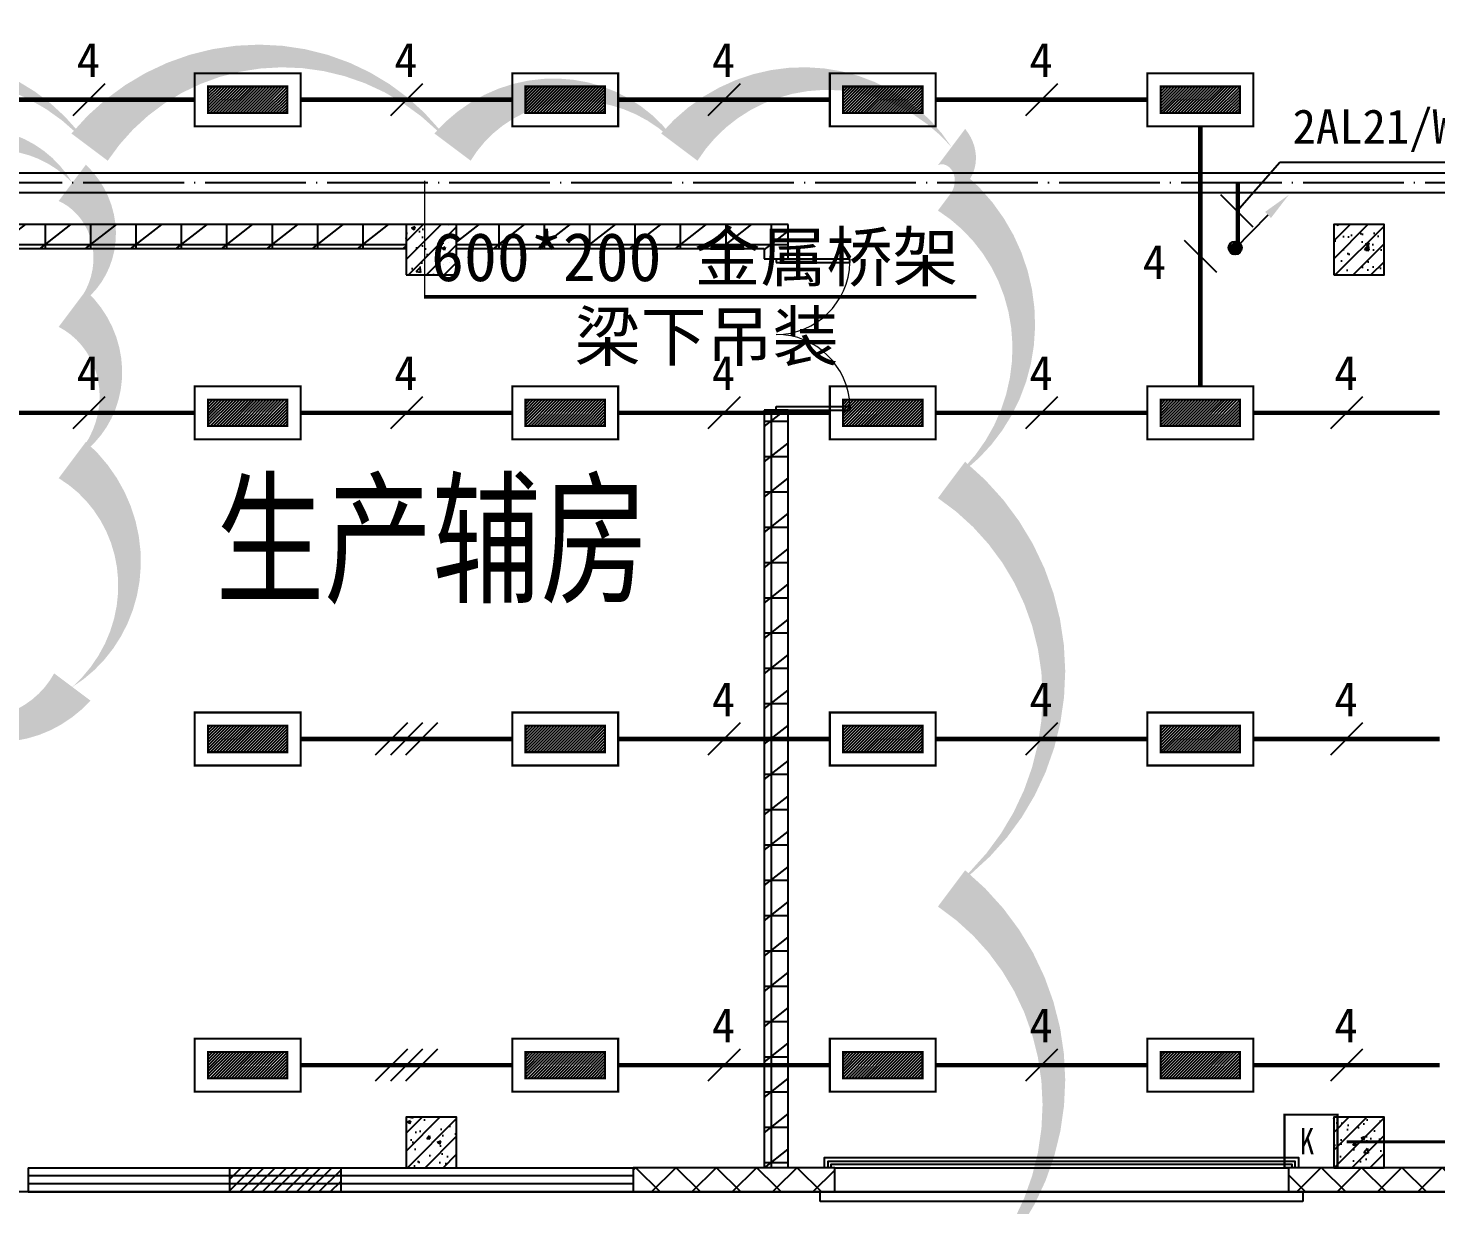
# Model space of a CAD drawing. Header units: millimetres. Extents: x -633009578 to 5705885, y -633235091 to 2571734.
# Drawn here: x 2793220 to 2807183, y 1855632 to 1867296 of the extents above; entities that cross this region are included whole.
import ezdxf

# ---------------------------------------------------------------- set-up
doc = ezdxf.new("R2010")
doc.units = ezdxf.units.MM
doc.header["$LTSCALE"] = 1000
doc.header["$MEASUREMENT"] = 0
doc.linetypes.add('DASH', pattern=[0.35, 0.25, -0.1])
doc.linetypes.add('DOTE', pattern=[2.4200000000000004, 2, -0.2, 0.02, -0.2])
doc.layers.get('0').update_dxf_attribs({"color": 9})
for name, color, linetype in [('3T_WOOD', 21, 'Continuous'), ('A-COLUM(柱)', 255, 'Continuous'), ('A-DOOR(门）', 4, 'Continuous'), ('A-F-AREA(计算)', 5, 'Continuous'), ('A-FLOR(看线)', 8, 'Continuous'), ('A-HATH(填充)', 8, 'Continuous'), ('A-LM-RAIL(栏杆)', 167, 'Continuous'), ('A-TEXT(房间)', 243, 'Continuous'), ('A-WALL(墙)', 255, 'Continuous'), ('A-WINDOW（窗）', 4, 'Continuous'), ('DIM_MODI', 6, 'Continuous'), ('WALL', 9, 'Continuous'), ('电-弱电平面-箭头', 3, 'Continuous'), ('电-强电平面-标注', 3, 'Continuous'), ('电-强电平面-线缆', 3, 'Continuous'), ('电-桥架', 4, 'Continuous'), ('设备-照明', 3, 'Continuous'), ('设备-箱柜', 3, 'Continuous')]:
    doc.layers.add(name, color=color, linetype=linetype)
doc.styles.add('_TCH', font='simhei.ttf', dxfattribs={"width": 0.75, "bigfont": 'hztxt.shx'})
doc.styles.add('ELEC-DIM', font='simhei.ttf')
doc.styles.add('IDQSTYLE', font='simhei.ttf', dxfattribs={"width": 0.707, "bigfont": 'hztxt.shx'})
doc.styles.get("Standard").update_dxf_attribs({"font": 'simhei.ttf', "bigfont": 'hztxt.shx'})
pattern_1 = [(45, (-1310357.920547385, -2.793967723846436e-09), (-200.0002033111466, 200.0002033111467), []), (135, (-1310357.920547385, -2.793967723846436e-09), (-200.0002033111467, -200.0002033111466), [])]
pattern_2 = [(0, (-1310557.920547385, -2.793967723846436e-09), (0, 350), []), (37.875, (-1310157.920547385, -2.793967723846436e-09), (-169.61527734408, 218.0766567528281), []), (90, (-1310157.920547385, -2.793967723846436e-09), (-450, 2.755455298081545e-14), [])]

# ---------------------------------------------------------------- blocks, each defined once
blk = doc.blocks.new('$DorLib2D$00000126')
at = {"color": 0, "linetype": 'Continuous'}
for p, q in [((-0.5319999999956053, 0.5), (-0.5319999999956053, 0.900000000000091)), ((0.5320000000047003, 0.900000000000091), (0.5320000000047003, 0.5000000000002274))]:
    blk.add_line(p, q, dxfattribs=at)
at = {"color": 0, "linetype": 'DASH'}
for p, q in [((-0.5319999999956053, 0.900000000000091), (0.5320000000047003, 0.900000000000091)), ((-0.5319999999956053, 0.5), (0.5320000000047003, 0.5000000000002274))]:
    blk.add_line(p, q, dxfattribs=at)
blk = doc.blocks.new('$DorLib2D$00000002')
for p, q in [((-0.5, -5.684341886080802e-17), (-0.5000000000000007, 0.4875)), ((-0.4750000000000007, 0.4875), (-0.5000000000000007, 0.4875)), ((-0.475, -2.842170943040401e-17), (-0.4750000000000007, 0.4875)), ((0.475, -2.842170943040401e-17), (0.4750000000000007, 0.4875)), ((0.4750000000000007, 0.4875), (0.5000000000000007, 0.4875)), ((0.5, -5.684341886080802e-17), (0.5000000000000007, 0.4875)), ((-0.5, -5.684341886080802e-17), (-0.475, -2.842170943040401e-17)), ((0.5, -5.684341886080802e-17), (0.475, -2.842170943040401e-17))]:
    blk.add_line(p, q)
at = {"lineweight": 13}
for centre, start, end in [((-0.4875, -4.263256414560601e-17), 0, 88.53071641864632), ((0.4875, -4.263256414560601e-17), 91.4692835813537, 180)]:
    blk.add_arc(centre, 0.4875, start, end, dxfattribs=at)
blk = doc.blocks.new('$TCHSYS$WIN2D')
for p, q in [((-0.5, 0.5), (0.5, 0.5)), ((-0.5, 0.5), (-0.4999999999999999, -0.5)), ((0.5, 0.5), (0.4999999999999998, -0.5)), ((0.5, 0.1666666666666666), (-0.5, 0.1666666666666666)), ((0.5, -0.1666666666666667), (-0.5, -0.1666666666666667)), ((-0.4999999999999999, -0.5), (0.5, -0.5))]:
    blk.add_line(p, q)
blk = doc.blocks.new('_FZH')
h = blk.add_hatch()
h.set_pattern_fill('钢筋混凝土', color=256, scale=0.1, style=0)
h.set_pattern_definition([(45, (0, 0), (-0.1767766952966369, 0.1767766952966369), []), (50, (0, 0), (0.7172601826007535, -0.06275213498259512), [0.07500000000000001, -0.8250000000000001]), (355, (0, 0), (-0.138751333613, 0.7521921337000119), [0.06, -0.66]), (100.4514, (0.05977168000000001, -0.00522934), (0.5785093817140216, 0.6894395420609536), [0.06374019, -0.701142112]), (46.1842, (0, 0.2), (1.067241048625645, -0.1655190143290181), [0.1125, -1.2375]), (96.6356, (0.088936745, 0.186206693), (0.9346627055487033, 0.9741178709004418), [0.095610288, -1.051713]), (351.1842, (0, 0.2), (0.9346619451336272, 0.9741186009253247), [0.09000000000000001, -0.9900000000000001]), (21, (0.1, 0.15), (0.5969070521184617, -0.4026188906653388), [0.07500000000000001, -0.8250000000000001]), (326, (0.1, 0.15), (0.2433153319215824, 0.7251500450468529), [0.06, -0.66]), (71.4514, (0.149742233, 0.116448394), (0.84022262858149, 0.3225304967099524), [0.06374019, -0.701142112]), (37.50000000000001, (0, 0), (0.01215985531729062, 0.3328938538313115), [0, -0.652, 0, -0.67, 0, -0.6625000000000001]), (7.499999999999999, (0, 0), (0.2630695374421486, 0.3944117118823603), [0, -0.382, 0, -0.637, 0, -0.2525]), (-32.5, (-0.223, 0), (0.533822436172409, -0.02255487173437976), [0, -0.25, 0, -0.78, 0, -1.035]), (-42.5, (-0.323, 0), (0.5831861693423862, 0.1001049823323177), [0, -0.325, 0, -0.518, 0, -0.735])])
h.paths.add_polyline_path([(-0.5, -0.5), (0.5, -0.5), (0.5, 0.5), (-0.5, 0.5)])
blk.add_lwpolyline([(-0.5, -0.5), (0.5, -0.5), (0.5, 0.5), (-0.5, 0.5)], close=True)
blk = doc.blocks.new('9-3-1')
h = blk.add_hatch()
h.set_pattern_fill('ANSI31', color=256, scale=50)
h.set_pattern_definition([(45, (0, 0), (-56.1266007566822, 56.12660075668221), [])])
h.paths.add_polyline_path([(1139340.6506732, 1178022.080887659), (1140440.6506732, 1178022.080887659), (1140440.6506732, 1177782.080887659), (1139340.6506732, 1177782.080887659)])
at = {"layer": 'A-HATH(填充)'}
h = blk.add_hatch(dxfattribs=at)
h.set_pattern_fill('空心砖', color=256, scale=100, style=0)
h.set_pattern_definition(pattern_2)
h.paths.add_polyline_path([(1141090.598288341, 1187132.080887632), (1141090.598288341, 1187372.080887634), (1136950.598288981, 1187372.080887673), (1137190.598288966, 1187132.080887636)])
h = blk.add_hatch(dxfattribs=at)
h.set_pattern_fill('空心砖', color=256, scale=100, style=0)
h.set_pattern_definition(pattern_2)
h.paths.add_polyline_path([(1141590.598288341, 1187372.080887637), (1141590.598288341, 1187132.080887626), (1144640.598288395, 1187132.080887558), (1144880.598288343, 1187372.0808877)])
h = blk.add_hatch(dxfattribs=at)
h.set_pattern_fill('空心砖', color=256, scale=100, style=0)
h.set_pattern_definition(pattern_2)
h.paths.add_polyline_path([(1144640.598288395, 1187132.080887558), (1144640.598288394, 1187032.080887347), (1144880.598288317, 1187032.080887347), (1144880.598288343, 1187372.0808877)])
h = blk.add_hatch(dxfattribs=at)
h.set_pattern_fill('空心砖', color=256, scale=100, style=0)
h.set_pattern_definition(pattern_2)
h.paths.add_polyline_path([(1144880.598288343, 1178022.080887669), (1144880.598288317, 1185532.080887347), (1144640.598288394, 1185532.080887347), (1144640.598288394, 1178022.080887669)])
h = blk.add_hatch(dxfattribs=at)
h.set_pattern_fill('多孔材料', color=256, scale=100, style=0)
h.set_pattern_definition(pattern_1)
h.paths.add_polyline_path([(1144760.598288347, 1178022.080887664), (1143340.650673013, 1178022.080887672), (1143340.650673013, 1177782.080887666), (1144760.598288347, 1177782.080887664)])
h = blk.add_hatch(dxfattribs=at)
h.set_pattern_fill('多孔材料', color=256, scale=100, style=0)
h.set_pattern_definition(pattern_1)
h.paths.add_polyline_path([(1144760.598288347, 1177782.080887664), (1145340.650673522, 1177782.08088767), (1145340.650673522, 1178022.080887659), (1144760.598288347, 1178022.080887664)])
h = blk.add_hatch(dxfattribs=at)
h.set_pattern_fill('多孔材料', color=256, scale=100, style=0)
h.set_pattern_definition(pattern_1)
h.paths.add_polyline_path([(1149840.650673522, 1177782.08088767), (1152090.591082864, 1177782.08088767), (1152090.591082864, 1178022.080887659), (1149840.650673522, 1178022.080887659)])
blk.add_lwpolyline([(1139340.6506732, 1178022.080887659), (1140440.6506732, 1178022.080887659), (1140440.6506732, 1177782.080887659), (1139340.6506732, 1177782.080887659)], close=True)
at = {"layer": 'A-DOOR(门）'}
for p, q in [((1145340.650673639, 1178022.080887664), (1149840.650673639, 1178022.080887664)), ((1145340.650673639, 1177782.080887664), (1149840.650673639, 1177782.080887664))]:
    blk.add_line(p, q, dxfattribs=at)
at = {"layer": 'A-F-AREA(计算)'}
blk.add_lwpolyline([(1121700.575826842, 1313862.080936), (1255980.575826842, 1313862.080936), (1255980.575826842, 1177782.080936), (1121700.575826842, 1177782.080936)], close=True, dxfattribs=at)
at = {"layer": 'A-FLOR(看线)'}
blk.add_lwpolyline([(1145240.65067366, 1178022.080887663), (1145240.65067366, 1178122.080887663), (1149940.650673698, 1178122.080887663), (1149940.650673698, 1178022.080887681)], dxfattribs=at)
at = {"layer": 'A-LM-RAIL(栏杆)'}
for points in [[(1145275.65067366, 1178022.080887663), (1145275.65067366, 1178087.080887663), (1149905.650673698, 1178087.080887663), (1149905.650673698, 1178022.080887681)], [(1145305.65067366, 1178022.080887663), (1145305.65067366, 1178057.080887663), (1149875.650673698, 1178057.080887663), (1149875.650673698, 1178022.080887681)]]:
    blk.add_lwpolyline(points, dxfattribs=at)
at = {"layer": 'A-WALL(墙)'}
for p, q in [((1141090.598288553, 1187372.080887618), (1136950.598288981, 1187372.080887673)), ((1144880.598288343, 1187372.0808877), (1141590.598288553, 1187372.080887754)), ((1144880.598288317, 1187032.080887347), (1144880.598288343, 1187372.0808877)), ((1141090.598288553, 1187132.080887684), (1137190.598288966, 1187132.080887636)), ((1144640.598288395, 1187132.080887558), (1141590.598288553, 1187132.080887585)), ((1144640.598288395, 1187132.080887558), (1144640.598288394, 1187032.080887347)), ((1144640.598288394, 1187032.080887347), (1144880.598288317, 1187032.080887347)), ((1144880.598288317, 1185532.080887347), (1144640.598288394, 1185532.080887347)), ((1144640.598288394, 1185532.080887347), (1144640.598288394, 1178022.080887669)), ((1144880.598288343, 1178022.080887669), (1144880.598288317, 1185532.080887347)), ((1141340.598288341, 1178422.080887664), (1141340.598288341, 1178422.080887664)), ((1141340.598288341, 1178282.080893944), (1141340.598288341, 1178282.080893944)), ((1141340.598288341, 1178142.080900224), (1141340.598288341, 1178142.080900224))]:
    blk.add_line(p, q, dxfattribs=at)
at = {"layer": 'A-WINDOW（窗）'}
blk.add_lwpolyline([(1140440.650673146, 1178022.080887657), (1140440.650673146, 1177782.080887657)], dxfattribs=at)
at = {"layer": 'DIM_MODI', "color": 8}
for points in [[(1131496.072684523, 1188139.578224389, 0, 450, 0.5), (1131496.072684523, 1185889.578224389, 0, 450, 0.5), (1131496.072684523, 1184089.578224389, 0, 450, 0.5), (1131496.072684523, 1182139.578224389, 0, 450, 0.5), (1131496.072684523, 1179439.578224389, 0, 450, 0.5), (1131496.072684523, 1176740.561876588, 0, 450, 0.5), (1133296.072684523, 1176740.561876588, 0, 450, 0.5), (1135546.072684523, 1176740.561876588, 0, 450, 0.5), (1137946.072684523, 1176740.561876588, 0, 450, 0.5), (1141996.072684523, 1176740.561876588, 0, 450, 0.5), (1143946.072684523, 1176740.561876588, 0, 450, 0.5), (1146346.072684523, 1176740.561876588, 0, 450, 0.5), (1146499.92932396, 1176740.561876588, 0, 450, 0.5), (1146499.92932396, 1180790.561876588, 0, 450, 0.5), (1146499.92932396, 1184840.561876588, 0, 450, 0.5), (1146499.92932396, 1187690.561876588, 0, 450, 0.5), (1146499.92932396, 1188139.578224389, 0, 450, 0.5), (1143799.92932396, 1188139.578224389, 0, 450, 0.5), (1141549.92932396, 1188139.578224389, 0, 450, 0.5), (1137949.92932396, 1188139.578224389, 0, 450, 0.5), (1134799.92932396, 1188139.578224389, 0, 450, 0.5)], [(1136074.507239696, 1187785.557983441, 0, 450, 0.5), (1136074.507239696, 1184185.557983441, 0, 450, 0.5), (1136074.507239696, 1182787.378345227, 0, 450, 0.5), (1137778.744727131, 1182787.378345227, 0, 450, 0.5), (1137778.744727131, 1185037.378345227, 0, 450, 0.5), (1137778.744727131, 1186537.378345227, 0, 450, 0.5), (1137778.744727131, 1187785.557983441, 0, 450, 0.5)]]:
    blk.add_lwpolyline(points, format="xyseb", close=True, dxfattribs=at)
at = {"layer": 'WALL'}
for p, q in [((1144760.598288347, 1178022.080887664), (1143340.650673013, 1178022.080887672)), ((1143340.650673013, 1178022.080887672), (1143340.650673013, 1177782.080887666)), ((1145340.650673522, 1178022.080887659), (1144760.598288347, 1178022.080887664)), ((1145340.650673522, 1177782.08088767), (1145340.650673522, 1178022.080887659)), ((1152090.591082864, 1178022.080887659), (1149840.650673522, 1178022.080887659)), ((1149840.650673522, 1178022.080887659), (1149840.650673522, 1177782.08088767)), ((1143340.650673013, 1177782.080887666), (1144760.598288347, 1177782.080887664)), ((1144760.598288347, 1177782.080887664), (1145340.650673522, 1177782.08088767)), ((1149840.650673522, 1177782.08088767), (1152090.591082864, 1177782.08088767))]:
    blk.add_line(p, q, dxfattribs=at)
at = {"layer": 'A-COLUM(柱)', "xscale": 500, "yscale": 500, "zscale": 500}
for p in [(1141340.598288341, 1187122.080887664), (1150540.598288325, 1187122.080887664), (1141340.598288341, 1178272.080887664), (1150540.598288325, 1178272.080887664)]:
    blk.add_blockref('_FZH', p, dxfattribs=at)
at = {"layer": 'A-DOOR(门）', "xscale": 1500, "yscale": 1500, "zscale": 1500, "rotation": 270}
blk.add_blockref('$DorLib2D$00000002', (1144760.598288346, 1186282.080887423), dxfattribs=at)
at = {"layer": 'A-DOOR(门）', "extrusion": (0, 0, -1), "xscale": -4500, "yscale": 240, "zscale": 4500, "rotation": 180}
blk.add_blockref('$DorLib2D$00000126', (-1147590.650673639, 1177902.080887664), dxfattribs=at)
at = {"layer": 'A-WINDOW（窗）', "xscale": 6000.013096185634, "yscale": 240, "zscale": 6000.013096185634}
blk.add_blockref('$TCHSYS$WIN2D', (1140340.644125106, 1177902.080887664), dxfattribs=at)
at = {"layer": 'A-TEXT(房间)', "style": '_TCH', "width": 0.75}
blk.add_text('生产辅房', height=1050, dxfattribs=at).set_placement((1139202.459438175, 1183728.657082098))
blk = doc.blocks.new('*X353')
at = {"color": 0, "linetype": 'Continuous'}
for p, q in [((277.1059544658493, 221.9516255332986), (279.536990929048, 224.3826619964973)), ((277.1059544658493, 222.2344682457732), (279.2541482165735, 224.3826619964973)), ((277.1059544658493, 222.5173109582479), (278.9713055040988, 224.3826619964973)), ((277.1059544658493, 222.8001536707225), (278.6884627916242, 224.3826619964973)), ((277.1059544658493, 223.0829963831971), (278.4056200791496, 224.3826619964973)), ((277.1059544658493, 223.3658390956717), (278.122777366675, 224.3826619964973)), ((277.1059544658493, 223.6486818081463), (277.8399346542004, 224.3826619964973)), ((277.1059544658493, 223.9315245206209), (277.5570919417257, 224.3826619964973)), ((277.1059544658493, 224.2143672330955), (277.2742492292511, 224.3826619964973)), ((277.3198336415227, 221.8826619964973), (279.8198336415227, 224.3826619964973)), ((277.6026763539973, 221.8826619964973), (280.1026763539973, 224.3826619964973)), ((277.8855190664719, 221.8826619964973), (280.3855190664719, 224.3826619964973)), ((278.1683617789465, 221.8826619964973), (280.6683617789466, 224.3826619964973)), ((278.4512044914212, 221.8826619964973), (280.9512044914212, 224.3826619964973)), ((278.7340472038958, 221.8826619964973), (281.2340472038958, 224.3826619964973)), ((279.0168899163704, 221.8826619964973), (281.5168899163704, 224.3826619964973)), ((279.299732628845, 221.8826619964973), (281.799732628845, 224.3826619964973)), ((279.5825753413196, 221.8826619964973), (282.0825753413196, 224.3826619964973)), ((279.8654180537943, 221.8826619964973), (282.3654180537943, 224.3826619964973)), ((280.1482607662689, 221.8826619964973), (282.6482607662689, 224.3826619964973)), ((280.4311034787435, 221.8826619964973), (282.9311034787435, 224.3826619964973)), ((280.7139461912181, 221.8826619964973), (283.2139461912181, 224.3826619964973)), ((280.9967889036927, 221.8826619964973), (283.4967889036927, 224.3826619964973)), ((281.2796316161674, 221.8826619964973), (283.7796316161674, 224.3826619964973)), ((281.5624743286419, 221.8826619964973), (284.062474328642, 224.3826619964973)), ((281.8453170411166, 221.8826619964973), (284.3453170411166, 224.3826619964973)), ((282.1281597535912, 221.8826619964973), (284.6059544658494, 224.3604567087555)), ((282.4110024660658, 221.8826619964973), (284.6059544658494, 224.0776139962809)), ((282.6938451785405, 221.8826619964973), (284.6059544658494, 223.7947712838063)), ((282.976687891015, 221.8826619964973), (284.6059544658494, 223.5119285713317)), ((283.2595306034897, 221.8826619964973), (284.6059544658494, 223.229085858857)), ((283.5423733159643, 221.8826619964973), (284.6059544658494, 222.9462431463824)), ((283.8252160284389, 221.8826619964973), (284.6059544658494, 222.6634004339078)), ((284.1080587409135, 221.8826619964973), (284.6059544658494, 222.3805577214332)), ((284.3909014533882, 221.8826619964973), (284.6059544658494, 222.0977150089586))]:
    blk.add_line(p, q, dxfattribs=at)
blk = doc.blocks.new('HC000062')
at = {"color": 0, "linetype": 'Continuous', "const_width": 0.2}
for points in [[(-4.97662087547036, 2.499999999999943), (5.023379124529697, 2.499999999999943), (5.023379124529697, -2.500000000000057), (-4.97662087547036, -2.500000000000057), (-4.97662087547036, 2.499999999999943)], [(-3.72662087547036, 1.25), (-3.72662087547036, -1.250000000000057), (3.773379124529697, -1.250000000000057), (3.773379124529697, 1.25), (-3.72662087547036, 1.25)]]:
    blk.add_lwpolyline(points, dxfattribs=at)
at = {"color": 0, "linetype": 'Continuous'}
blk.add_blockref('*X353', (-280.8325753413197, -223.1326619964974), dxfattribs=at)
at = {"color": 0, "style": 'IDQSTYLE', "width": 0.7}
blk.add_attdef('PSFHATT', (7.023379124529697, -2.500000000000057), '', height=2.5, dxfattribs=at)
blk = doc.blocks.new('*X130')
at = {"color": 0, "linetype": 'Continuous'}
for p, q in [((192.587376364835, 446.7215535232801), (193.8713933576327, 448.0055705160779)), ((192.6509968705344, 446.3609099602676), (194.2320369206452, 447.9419500103785)), ((192.6864539319484, 447.2448951591055), (193.3480517218074, 447.9064929489645)), ((192.7889704286661, 446.0746194496875), (194.5183274312254, 447.8039764522467)), ((192.9823694457329, 445.8437543980423), (194.7491924828706, 447.61057743518)), ((193.2275231399996, 445.664644023597), (194.9283028573159, 447.3654237409133)), ((193.5311577474, 445.5440145622856), (195.0489323186273, 447.0617891335129)), ((193.9202347052458, 445.5088274514194), (195.0841194294935, 446.6727121756671)), ((194.6075199946775, 445.7718486721392), (194.8210982087737, 445.9854268862354))]:
    blk.add_line(p, q, dxfattribs=at)
blk = doc.blocks.new('HC001441')
at = {"color": 0, "linetype": 'Continuous'}
blk.add_line((0, -0.05776119327242668), (3.105492900474815, 3.117216328523909), dxfattribs=at)
blk.add_lwpolyline([(3.105492900474815, 3.117216328523909, 0.8, 0, 0), (5.057392361378561, 5.003787405167827, 0, 0, 0)], format="xyseb", dxfattribs=at)
blk.add_circle((0, 0), 0.625, dxfattribs=at)
at = {"color": 0, "linetype": 'Continuous', "xscale": 0.5, "yscale": 0.5, "zscale": 0.5}
blk.add_blockref('*X130', (-96.91845018383279, -223.3780232566237), dxfattribs=at)
at = {"color": 0, "style": 'IDQSTYLE', "width": 0.7}
blk.add_attdef('PSFHATT', (7.057392361378561, -0.62500001), '', height=2.5, dxfattribs=at)
blk = doc.blocks.new('HC000819')
at = {"color": 0, "linetype": 'Continuous', "const_width": 0.2}
blk.add_lwpolyline([(-2.500000000000028, 2.5), (2.500000000000028, 2.5), (2.500000000000028, -2.5), (-2.500000000000028, -2.5)], close=True, dxfattribs=at)
at = {"color": 0, "style": 'IDQSTYLE', "width": 0.7}
for tag, p in [('K', (-1.057540971843028, -1.250300357780837)), ('PSFHATT', (4.500000000000028, -2.5))]:
    blk.add_attdef(tag, p, '', height=2.5, dxfattribs=at)

msp = doc.modelspace()

# ---------------------------------------------------------------- linework, layer by layer
at = {"layer": '电-强电平面-标注'}
for p, q in [((2793981.547865569, 1866745.362614851), (2793663.349814036, 1866427.164563317)), ((2797131.547865569, 1866745.362614851), (2796813.349814036, 1866427.164563317)), ((2800281.547865569, 1866745.362614851), (2799963.349814036, 1866427.164563317)), ((2803431.597865569, 1866745.362614851), (2803113.399814037, 1866427.164563317)), ((2805211, 1865483.8468358), (2805637, 1865966)), ((2805637, 1865966), (2808071.17721519, 1865966)), ((2805370.09902577, 1865324.747810036), (2805051.90097423, 1865642.945861564)), ((2804688.349814035, 1865193.695948194), (2805006.54786557, 1864875.497896661)), ((2793981.54786559, 1863642.029281525), (2793663.349814057, 1863323.83122999)), ((2797131.547865569, 1863642.029281538), (2796813.349814036, 1863323.831230003)), ((2800281.54786559, 1863642.029281525), (2799963.349814057, 1863323.83122999)), ((2803431.54786559, 1863642.029281525), (2803113.349814057, 1863323.83122999)), ((2806456.547865569, 1863642.029281538), (2806138.349814036, 1863323.831230003)), ((2796981.54786557, 1860408.695948194), (2796663.349814035, 1860090.497896661)), ((2797131.54786557, 1860408.695948194), (2796813.349814035, 1860090.497896661)), ((2797281.54786557, 1860408.695948194), (2796963.349814035, 1860090.497896661)), ((2800281.54786559, 1860408.695948191), (2799963.349814057, 1860090.497896657)), ((2803431.54786559, 1860408.695948191), (2803113.349814057, 1860090.497896657)), ((2806456.547865569, 1860408.695948195), (2806138.349814036, 1860090.49789666)), ((2796981.54786557, 1857175.362614851), (2796663.349814035, 1856857.164563318)), ((2797131.54786557, 1857175.362614851), (2796813.349814035, 1856857.164563318)), ((2797281.54786557, 1857175.362614851), (2796963.349814035, 1856857.164563318)), ((2800281.54786559, 1857175.362614858), (2799963.349814057, 1856857.164563323)), ((2803431.54786559, 1857175.362614858), (2803113.349814057, 1856857.164563323)), ((2806456.547865569, 1857175.362614851), (2806138.349814036, 1856857.164563317))]:
    msp.add_line(p, q, dxfattribs=at)
at = {"layer": '电-强电平面-线缆', "color": 1, "linetype": 'Continuous'}
for points, const_width in [([(2792772.548839803, 1866586.263589084), (2794872.348839803, 1866586.263589084)], 45), ([(2795922.548839803, 1866586.263589084), (2798022.348839803, 1866586.263589084)], 45), ([(2799072.548839803, 1866586.263589084), (2801172.348839803, 1866586.263589084)], 45), ([(2802222.548839803, 1866586.263589084), (2804322.448839803, 1866586.263589084)], 45), ([(2804847.448839803, 1863745.430255771), (2804847.448839803, 1866323.763589084)], 45), ([(2805218.5, 1865177.254794528), (2805218.5, 1865762.500025645)], 45), ([(2792772.448839824, 1863482.930255757), (2794872.448839824, 1863482.930255757)], 45), ([(2795922.448839803, 1863482.930255771), (2798022.448839803, 1863482.930255771)], 45), ([(2799072.448839824, 1863482.930255757), (2801172.448839824, 1863482.930255757)], 45), ([(2802222.448839824, 1863482.930255757), (2804322.448839824, 1863482.930255757)], 45), ([(2805372.448839803, 1863482.930255771), (2807222.448839803, 1863482.930255771)], 45), ([(2795922.448839803, 1860249.596922427), (2798022.448839803, 1860249.596922427)], 45), ([(2799072.448839824, 1860249.596922424), (2801172.448839824, 1860249.596922424)], 45), ([(2802222.448839824, 1860249.596922424), (2804322.448839824, 1860249.596922424)], 45), ([(2805372.448839803, 1860249.596922427), (2807222.448839803, 1860249.596922427)], 45), ([(2795922.448839803, 1857016.263589084), (2798022.448839803, 1857016.263589084)], 45), ([(2799072.448839824, 1857016.263589091), (2801172.448839824, 1857016.263589091)], 45), ([(2802222.448839824, 1857016.263589091), (2804322.448839824, 1857016.263589091)], 45), ([(2805372.448839803, 1857016.263589084), (2807222.448839803, 1857016.263589084)], 45), ([(2806298.5, 1856257.5), (2809461.46175139, 1856257.5)], 30)]:
    msp.add_lwpolyline(points, dxfattribs=dict(at, const_width=const_width))
at = {"layer": '电-桥架', "color": 5, "linetype": 'DOTE', "ltscale": 0.5}
msp.add_line((2808076.000000567, 1865762.500007167), (2788573.500008674, 1865762.50000677), dxfattribs=at)
at = {"layer": '电-桥架', "ltscale": 0.5}
msp.add_lwpolyline([(2808076.00000057, 1865662.500007167), (2788573.500008677, 1865662.50000677), (2788573.500008672, 1865862.50000677), (2808076.000000564, 1865862.500007167)], dxfattribs=at)
at = {"layer": '设备-箱柜', "color": 6}
msp.add_lwpolyline([(2797152.780695075, 1865783.5, 12, 12, 0), (2797152.780695075, 1864632.501676125, 12, 12, 0), (2797152.780695075, 1864632.501676125, 36, 36, 0), (2802624.724447415, 1864632.501676125, 36, 36, 0)], format="xyseb", dxfattribs=at)

# ---------------------------------------------------------------- block references
at = {"layer": '3T_WOOD'}
msp.add_blockref('9-3-1', (1655879.395743424, 677977.51603476), dxfattribs=at)
at = {"layer": '电-弱电平面-箭头', "color": 4, "xscale": 105, "yscale": 105, "zscale": 105}
msp.add_blockref('HC001441', (2805192.499999404, 1865116.999997258), dxfattribs=at)
at = {"layer": '设备-照明', "xscale": 105, "yscale": 105, "zscale": 105}
for p in [(2795394.994031727, 1866586.263589084), (2798544.994031727, 1866586.263589084), (2801694.994031727, 1866586.263589084), (2804844.994031727, 1866586.263589084), (2795394.994031727, 1863482.930255771), (2798544.994031727, 1863482.930255771), (2801694.994031727, 1863482.930255771), (2804844.994031727, 1863482.930255771), (2795394.994031727, 1860249.596922427), (2798544.994031727, 1860249.596922427), (2801694.994031727, 1860249.596922427), (2804844.994031727, 1860249.596922427), (2795394.994031727, 1857016.263589084), (2798544.994031727, 1857016.263589084), (2801694.994031727, 1857016.263589084), (2804844.994031727, 1857016.263589084)]:
    msp.add_blockref('HC000062', p, dxfattribs=at)
at = {"layer": '设备-箱柜'}
ref = msp.add_blockref('HC000819', (2805944.96175139, 1856262.377082433), dxfattribs=dict(at, xscale=105, yscale=105, zscale=105))
ref.add_attrib('K', 'K', (2805833.919949347, 1856131.095544866), dxfattribs={"layer": '0', "color": 0, "height": 262.5, "width": 0.8})

# ---------------------------------------------------------------- texts
at = {"layer": '电-强电平面-标注', "style": 'ELEC-DIM'}
for s, p in [('4', (2793700.929852459, 1866811.263589084)), ('4', (2796850.929852459, 1866811.263589084)), ('4', (2800000.929852459, 1866811.263589084)), ('4', (2803150.979852459, 1866811.263589084)), ('2AL21/WP7', (2805762.316455695, 1866152.075949367)), ('4', (2804275.929852461, 1864809.596922425)), ('4', (2793700.92985248, 1863707.930255757)), ('4', (2796850.929852459, 1863707.930255771)), ('4', (2800000.92985248, 1863707.930255757)), ('4', (2803150.92985248, 1863707.930255757)), ('4', (2806175.929852459, 1863707.930255771)), ('4', (2800000.92985248, 1860474.596922424)), ('4', (2803150.92985248, 1860474.596922424)), ('4', (2806175.929852459, 1860474.596922427)), ('4', (2800000.92985248, 1857241.263589091)), ('4', (2803150.92985248, 1857241.263589091)), ('4', (2806175.929852459, 1857241.263589084))]:
    msp.add_text(s, height=339.8734177215189, dxfattribs=at).set_placement(p)
at = {"layer": '设备-箱柜', "color": 6, "style": 'ELEC-DIM'}
for s, p in [('600*200 金属桥架', (2797216.610495922, 1864788.264800035)), ('梁下吊装', (2798641.075138368, 1864000.802250739))]:
    msp.add_text(s, height=480, dxfattribs=at).set_placement(p)

doc.saveas('drawing.dxf')
